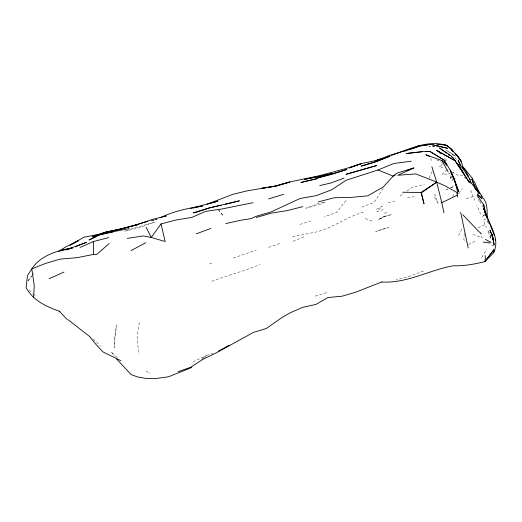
<?xml version="1.0" encoding="UTF-8"?>
<svg xmlns="http://www.w3.org/2000/svg" width="522" height="522" viewBox="0 0 522 522"><rect width="100%" height="100%" fill="white"/><g stroke="black" fill="none" stroke-linecap="round" stroke-linejoin="round"><path stroke-width="0.39" stroke-dasharray="2.61 1.96" d="M464.195 233.406L463.921 239.872L466.035 242.221M139.315 322.537L137.625 333.349L137.632 343.907L139.048 354.308M452.385 178.615L452.026 180.899L450.669 178.25L451.68 176.103M429.221 177.989L432.092 171.627M450.669 178.25L451.51 176.573M452.744 173.872L453.357 172.521L457.631 175.118L461.846 175.138L465.65 178.57M458.636 235.552L462.355 227.899M452.639 196.52L454.649 192.409M445.54 161.363L446.558 159.706M481.656 257.476L486.641 249.555M383.161 188.298L374.235 202.301L361.929 207.019M458.858 193.401L462.335 188.435M27.868 280.895L31.418 275.962M484.52 213.981L482.145 217.132L484.931 214.47M345.936 200.585L336.54 212.565L324.312 216.774M28.025 280.882L32.984 274.683M32.442 274.95L33.976 273.443M447.197 169.63L442.127 174.283L449.005 173.95L450.453 173.474M442.61 163.817L439.752 166.564L444.118 167.953M203.071 358.249L206.229 355.684L212.956 353.257M201.29 359.573L206.229 355.684L193.453 361.694M399.989 196.07L403.767 193.329M406.912 191.039L411.316 187.842L424.229 184.37M384.446 213.478L387.513 211.625M447.543 188.971L446.421 189.597L447.53 189.062M486.028 218.848L483.431 220.297L486.354 227.468M379.187 219.26L385.151 215.991L391.65 214.509L385.249 216.402L378.724 219.397L385.151 215.991M376.362 209.322L382.254 206.131L376.995 211.514L383.298 209.603M468.508 244.537L475.32 241.21M478.087 227.892L484.931 224.695M211.795 281.345C227.644 275.094 244.446 271.316 260.015 264.295M450.395 187.842L453.983 186.321L450.401 187.79M292.933 241.327L304.424 236.564M209.322 264.041L211.847 263.062M233.308 258.09L256.243 250.064M423.603 271.003L410.044 276.06L396.257 279.942M157.239 219.129L155.732 219.651L157.05 219.286M363.495 212.128C346.869 216.76 333.01 227.912 316.13 232.022L291.589 237.047M268.536 247.356L280.21 243.337M451.184 173.239L453.357 172.521M299.876 224.414L312.052 220.545M466.263 198.66L472.984 196.513L474.759 200.174M315.275 296.111L328.181 292.118M388.153 202.836L394.541 201.022M151.191 220.904L156.848 219.331M151.054 220.93L154.949 219.866M153.083 220.16L156.854 219.273M439.08 166.701L439.752 166.564M407.519 197.982L414.077 196.65M436.346 146.812L437.925 146.845M491.646 245.477L494.758 246.214M472.991 234.45L482.178 237.791L480.149 232.995M365.309 218.529L372.91 221.367M436.686 159.823L441.756 162.192M146.173 371.338L150.701 373.465M452.065 154.042L455.987 156.241M456.052 156.176L446.173 150.323L451.921 153.696L457.553 160.802M29.134 290.173L32.782 293.247M33.388 293.762L35.816 295.811M479.581 201.368L478.635 200.507L477.676 196.696M117.424 357.57L111.029 351.73L114.442 356.193M93.099 339.046L100.407 345.975M489.551 232.558L487.522 230.339L490.745 238.26L490.628 235.194M218.307 209.492L223.272 215.984L218.281 209.472M487.62 221.772L488.827 223.729M479.875 201.335L482.83 206.803M480.716 214.281L476.801 205.303M485.336 209.348L486.054 210.757M450.897 177.917L448.652 172.567M470.779 190.276L472.984 196.513M445.351 160.685L444.176 155.086M487.45 220.082L488.377 223.716M430.767 158.049L431.72 162.427M490.452 235.265L490.745 238.26M114.696 336.605L114.305 347.887L115.271 334.367L116.576 325.147L114.696 336.605M325.167 202.144L318.609 205.009L305.84 208.2L318.152 203.495L325.167 202.144M381.96 229.099L375.749 231.624L388.518 227.533L381.96 229.099M129.071 229.615L124.641 231.2L137.73 228.225L155.158 221.98L129.071 229.615M434.715 146.728L429.143 146.565L434.741 146.76M438.069 203.228L434.957 198.243L434.793 194.386L438.069 203.228"/><path stroke-width="0.78" d="M59.978 311.458C46.817 306.89 32.938 300.555 26.1 287.615L27.438 275.694L31.809 268.869L45.453 263.453L60.219 259.101L77.517 257.614L93.392 254.442L93.542 241.503L108.661 237.595M33.565 297.468L34.25 285.782L31.809 268.869C40.586 255.251 57.446 250.664 72.454 247.82M381.823 281.997C406.945 283.55 429.169 270.037 453.344 265.763C463.967 266.194 474.544 264.08 484.84 261.672L485.375 258.044L485.075 255.539M484.84 261.672L493.714 249.868L484.84 261.672L493.61 252.805L494.119 249.875M493.61 252.805C500.97 237.51 487.737 222.874 483.692 208.552L486.621 215.977L484.305 209.537L483.777 204.865L477.486 195.933M253.124 202.673L221.746 209.015L205.629 211.358L191.802 217.433L175.947 220.023L160.998 223.945L151.23 237.49L143.524 235.911L127.335 238.378M109.176 243.526L96.805 254.429L93.392 254.442M431.87 166.766L436.705 182.113L421.013 192.501L424.014 203.795L421.443 192.859L436.705 182.113L445.018 185.825L456.796 192.39L457.683 196.951M218.189 351.365L229.073 345.29M131.094 250.586L145.821 242.691M164.019 216.767L166.283 215.977L152.248 219.436L135.087 225.341L138.317 224.447L124.49 228.16L103.258 232.734L89.073 240.016L97.046 236.277M395.213 175.085L393.131 176.11L383.141 187.085L367.729 195.848L351.156 197.388L334.197 197.766L318.342 201.877M443.954 212.845L441.801 202.712L457.52 195.065M103.571 233.217L105.744 232.199L124.49 228.16L119.916 229.426M225.765 223.599L240.857 220.225L251.193 218.601L255.78 216.408L271.088 211.952L300.072 198.497L316.456 195.587L331.757 189.773L345.956 180.318L378.013 169.976L393.131 176.11L397.072 173.115L413.802 167.953L397.705 175.32L415.682 173.885L436.705 182.113L441.801 202.712M49.14 278.748L64.017 272.053M80.147 247.402L93.542 241.503M160.084 217.824C173.421 211.273 188.024 208.141 202.647 205.994L193.081 208.03M378.013 169.976L393.882 163.477L411.31 161.207M75.455 246.73L86.502 242.267L66.04 249.921L72.525 247.852M376.486 161.605L390.012 156.202L375.638 161.637L361.107 166.14L375.736 161.905M381.882 281.926L355.684 292.209L342.308 296.157L327.862 297.553L316.012 304.372L302.492 307.425L290.258 312.769L282.141 317.409L266.331 328.482L253.457 332.403L215.893 353.048L203.286 359.084L190.791 367.22L178.126 371.703M191.718 367.488L168.521 376.78L154.727 378.691L146.349 378.45L137.527 376.949L131.153 374.613L116.393 358.744M344.044 178.119L330.752 183.039L319.758 185.564M196.233 233.863L210.934 228.401M407.056 170.453L413.802 167.953M391.246 155.412C408.517 149.527 426.213 140.013 444.914 144.985L439.002 144.47M379.292 159.765L375.559 161.122L379.383 159.849M404.883 151.223L407.101 150.466M408.576 149.964L417.43 146.943L389.399 155.432L375.442 160.809L379.337 159.634M105.744 232.199L92.107 236.812L99.102 234.991M195.169 212.722L209.355 207.926L221.237 205.192M332.808 174.12L346.856 169.474L317.487 177.995L332.038 174.315M268.595 198.921L283.74 194.282M116.08 230.365L147.804 221.406M275.942 186.126L278.246 185.44M279.779 184.99L289.749 182.021L273.508 186.413L246.873 190.908L232.897 194.315L206.94 204.285L217.968 201.146L190.595 208.441M381.589 158.825L375.403 160.639L361.204 163.647L349.179 167.947L361.12 163.699L347.358 168.149L319.973 175.568L290.01 181.924L276.288 185.982L261.333 188.37L275.179 186.243M360.663 170.094L346.021 174.315L376.753 165.533L361.433 169.872M256.185 217.498L271.44 213.12L287.139 210.607L302.753 206.66M138.317 224.447L120.608 229.073L103.258 232.734M72.48 247.82L58.725 251.33L65.903 246.854L78.13 240.864L70.013 245.209L83.774 237.282L101.692 233.693M225.197 204.278L239.422 200.826L209.322 207.919L193.192 212.845L194.51 212.761M318.727 176.658L333.043 173.408L304.248 179.405L317.963 176.801M113.685 231.761L98.501 235.07L109.64 232.388L129.071 228.643M422.017 151.739L406.123 153.533L423.14 151.569L430.024 151.51L443.817 159.96L430.024 151.51L425.221 151.648M402.625 192.227L421.013 192.501L421.443 192.859M436.783 144.274L443.909 144.561L446.343 145.468M483.222 242.032L490.047 243.024M443.909 144.561L446.669 145.279L451.269 148.914L452.828 150.988L446.669 145.279M451.791 174.511L454.858 180.11L450.173 170.009L446.825 164.56L442.023 160.6L425.822 154.74L429.443 156.437M445.377 163.882L446.825 164.56L444.124 160.528L446.812 165.422M120.908 360.748L102.978 351.919L96.257 344.761L89.419 336.312L67.86 319.575M485.382 239.422L490.908 242.371M446.473 153.122L439.491 147.954L450.923 155.621L453.455 158.296L469.33 182.504L457.833 164.176L463.927 173.787L453.455 158.296L451.55 156.887M448.372 154.532L449.644 155.471M481.401 233.647L478.57 231.298L462.805 214.783M453.507 151.895L451.184 149.096L458.694 157.396L461.37 161.618L462.525 166.237L472.443 178.374M59.188 311.145L66.986 319.333M438.721 151.615L440.542 153.638M451.184 149.096L452.828 150.988M466.068 173.552L468.09 175.953L470.335 180.234L469.108 178.237M474.694 188.09L479.307 193.662L469.82 181.03L470.909 183.17M472.182 178.622L474.72 182.465L478.942 192.129M481.03 195.482L481.865 196.82M467.471 175.575L468.286 176.906M463.536 168.756L462.355 166.707L465.872 171.105L468.09 175.953L461.239 166.505L458.172 160.169L460.332 166.048M442.023 160.6L448 171.673M146.134 227.292L151.23 237.49L165.187 241.503L160.998 223.945M486.126 215.579L484.305 209.537L490.543 225.726M492.931 231.97L494.295 235.513M486.491 216.689L485.962 214.255L486.621 215.977L486.223 214.907M490.81 226.417L492.664 231.266M474.511 186.302L471.829 179.163C473.722 186.276 479.457 191.085 482.615 197.492C487.887 203.051 486.941 211.084 487.32 218.124M460.658 212.271L468.188 247.95M457.964 193.753L455.08 181.388L450.173 170.009L458.825 191.737L455.08 181.388L455.732 185.277M495.143 239.148L495.482 240.609M485.962 214.255L486.621 217.263M483.777 204.865L484.677 210.536M317.102 178.681L300.979 182.426L317.102 178.681M416.967 146.388L416.086 146.532L430.754 144.366L447.445 148.241L430.754 144.366L416.967 146.388M438.154 151.158L436.412 150.382L455.106 160.691L438.154 151.158M481.917 198.608L477.643 195.241L477.369 193.858L481.917 198.608M458.414 157.187L455.125 153.148L461.37 161.618L458.414 157.187M492.422 235.84L489.969 230.104L493.401 240.433L494.106 245.033L492.194 234.358L493.401 240.433L492.422 235.84"/></g></svg>
